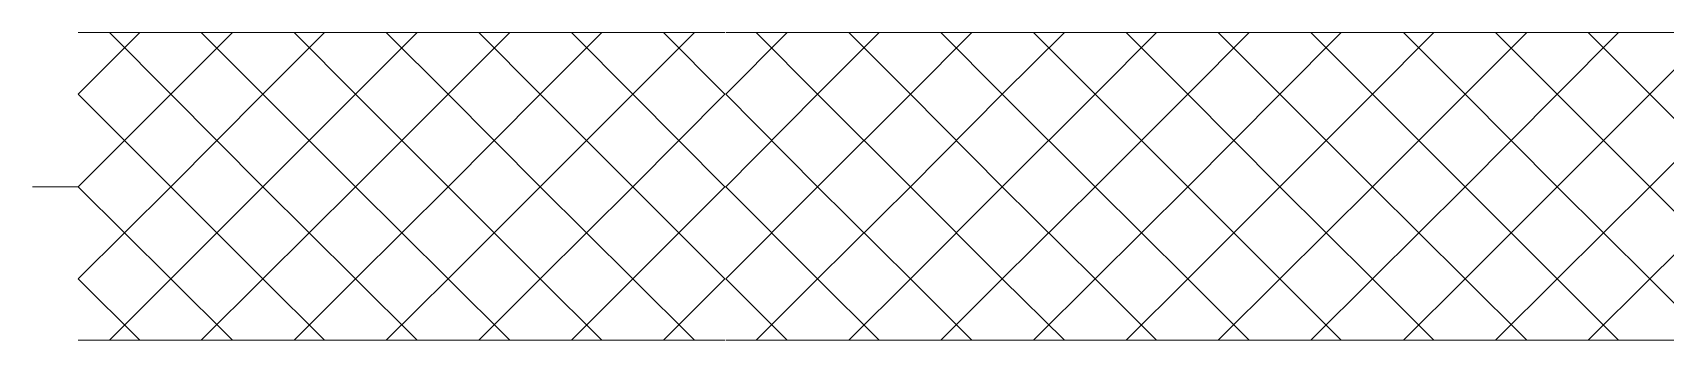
# Model space of a CAD drawing. Header units: inches. Extents: x 47316 to 59086, y 3141 to 11743.
# Drawn here: x 50299.46 to 50326.01, y 10100.04 to 10105.04 of the extents above; entities that cross this region are included whole.
import ezdxf

# ---------------------------------------------------------------- set-up
doc = ezdxf.new("R2010")
doc.units = ezdxf.units.IN
doc.header["$MEASUREMENT"] = 0

msp = doc.modelspace()

# ---------------------------------------------------------------- linework, layer by layer
at = {"color": 0, "lineweight": 15}
for p, q in [((50300.206, 10105.039), (50301.713, 10105.039)), ((50301.207, 10105.039), (50300.206, 10104.038)), ((50301.713, 10104.038), (50300.713, 10105.039)), ((50301.713, 10105.039), (50303.208, 10105.039)), ((50302.714, 10105.039), (50301.713, 10104.038)), ((50303.208, 10104.038), (50302.207, 10105.039)), ((50303.208, 10105.039), (50304.715, 10105.039)), ((50304.209, 10105.039), (50303.208, 10104.038)), ((50304.715, 10104.038), (50303.715, 10105.039)), ((50304.715, 10105.039), (50306.222, 10105.039)), ((50305.716, 10105.039), (50304.715, 10104.038)), ((50306.222, 10104.038), (50305.209, 10105.039)), ((50306.222, 10105.039), (50307.717, 10105.039)), ((50307.223, 10105.039), (50306.222, 10104.038)), ((50307.717, 10104.038), (50306.716, 10105.039)), ((50307.717, 10105.039), (50309.224, 10105.039)), ((50308.718, 10105.039), (50307.717, 10104.038)), ((50309.224, 10104.038), (50308.223, 10105.039)), ((50309.224, 10105.039), (50310.719, 10105.039)), ((50310.225, 10105.039), (50309.224, 10104.038)), ((50310.719, 10104.038), (50309.718, 10105.039)), ((50310.731, 10105.039), (50312.226, 10105.039)), ((50311.732, 10105.039), (50310.731, 10104.038)), ((50312.226, 10104.038), (50311.225, 10105.039)), ((50312.226, 10105.039), (50313.733, 10105.039)), ((50313.227, 10105.039), (50312.226, 10104.038)), ((50313.733, 10104.038), (50312.732, 10105.039)), ((50313.733, 10105.039), (50315.228, 10105.039)), ((50314.734, 10105.039), (50313.733, 10104.038)), ((50315.228, 10104.038), (50314.227, 10105.039)), ((50315.228, 10105.039), (50316.735, 10105.039)), ((50316.241, 10105.039), (50315.228, 10104.038)), ((50316.735, 10104.038), (50315.734, 10105.039)), ((50316.735, 10105.039), (50318.242, 10105.039)), ((50317.736, 10105.039), (50316.735, 10104.038)), ((50318.242, 10104.038), (50317.241, 10105.039)), ((50318.242, 10105.039), (50319.737, 10105.039)), ((50319.243, 10105.039), (50318.242, 10104.038)), ((50319.737, 10104.038), (50318.736, 10105.039)), ((50319.737, 10105.039), (50321.244, 10105.039)), ((50320.737, 10105.039), (50319.737, 10104.038)), ((50321.244, 10104.038), (50320.243, 10105.039)), ((50321.244, 10105.039), (50322.751, 10105.039)), ((50322.244, 10105.039), (50321.244, 10104.038)), ((50322.751, 10104.038), (50321.75, 10105.039)), ((50322.751, 10105.039), (50324.246, 10105.039)), ((50323.752, 10105.039), (50322.751, 10104.038)), ((50324.246, 10104.038), (50323.245, 10105.039)), ((50324.246, 10105.039), (50325.753, 10105.039)), ((50325.246, 10105.039), (50324.246, 10104.038)), ((50325.753, 10104.038), (50324.752, 10105.039)), ((50325.753, 10105.039), (50327.26, 10105.039)), ((50326.753, 10105.039), (50325.753, 10104.038)), ((50300.206, 10102.531), (50301.713, 10104.038)), ((50300.206, 10104.038), (50301.713, 10102.531)), ((50301.713, 10102.531), (50303.208, 10104.038)), ((50301.713, 10104.038), (50303.208, 10102.531)), ((50303.208, 10102.531), (50304.715, 10104.038)), ((50303.208, 10104.038), (50304.715, 10102.531)), ((50304.715, 10102.531), (50306.222, 10104.038)), ((50304.715, 10104.038), (50306.222, 10102.531)), ((50306.222, 10102.531), (50307.717, 10104.038)), ((50306.222, 10104.038), (50307.717, 10102.531)), ((50307.717, 10102.531), (50309.224, 10104.038)), ((50307.717, 10104.038), (50309.224, 10102.531)), ((50309.224, 10102.531), (50310.719, 10104.038)), ((50309.224, 10104.038), (50310.719, 10102.531)), ((50310.731, 10102.531), (50312.226, 10104.038)), ((50310.731, 10104.038), (50312.226, 10102.531)), ((50312.226, 10102.531), (50313.733, 10104.038)), ((50312.226, 10104.038), (50313.733, 10102.531)), ((50313.733, 10102.531), (50315.228, 10104.038)), ((50313.733, 10104.038), (50315.228, 10102.531)), ((50315.228, 10102.531), (50316.735, 10104.038)), ((50315.228, 10104.038), (50316.735, 10102.531)), ((50316.735, 10102.531), (50318.242, 10104.038)), ((50316.735, 10104.038), (50318.242, 10102.531)), ((50318.242, 10102.531), (50319.737, 10104.038)), ((50318.242, 10104.038), (50319.737, 10102.531)), ((50319.737, 10102.531), (50321.244, 10104.038)), ((50319.737, 10104.038), (50321.244, 10102.531)), ((50321.244, 10102.531), (50322.751, 10104.038)), ((50321.244, 10104.038), (50322.751, 10102.531)), ((50322.751, 10102.531), (50324.246, 10104.038)), ((50322.751, 10104.038), (50324.246, 10102.531)), ((50324.246, 10102.531), (50325.753, 10104.038)), ((50324.246, 10104.038), (50325.753, 10102.531)), ((50325.753, 10102.531), (50327.26, 10104.038)), ((50325.753, 10104.038), (50327.26, 10102.531)), ((50299.465, 10102.531), (50300.206, 10102.531)), ((50301.713, 10101.036), (50300.206, 10102.531)), ((50301.713, 10102.531), (50300.206, 10101.036)), ((50303.208, 10101.036), (50301.713, 10102.531)), ((50303.208, 10102.531), (50301.713, 10101.036)), ((50304.715, 10101.036), (50303.208, 10102.531)), ((50304.715, 10102.531), (50303.208, 10101.036)), ((50306.222, 10101.036), (50304.715, 10102.531)), ((50306.222, 10102.531), (50304.715, 10101.036)), ((50307.717, 10101.036), (50306.222, 10102.531)), ((50307.717, 10102.531), (50306.222, 10101.036)), ((50309.224, 10101.036), (50307.717, 10102.531)), ((50309.224, 10102.531), (50307.717, 10101.036)), ((50310.719, 10101.036), (50309.224, 10102.531)), ((50310.719, 10102.531), (50309.224, 10101.036)), ((50310.719, 10102.531), (50310.731, 10102.531)), ((50312.226, 10101.036), (50310.731, 10102.531)), ((50312.226, 10102.531), (50310.731, 10101.036)), ((50313.733, 10101.036), (50312.226, 10102.531)), ((50313.733, 10102.531), (50312.226, 10101.036)), ((50315.228, 10101.036), (50313.733, 10102.531)), ((50315.228, 10102.531), (50313.733, 10101.036)), ((50316.735, 10101.036), (50315.228, 10102.531)), ((50316.735, 10102.531), (50315.228, 10101.036)), ((50318.242, 10101.036), (50316.735, 10102.531)), ((50318.242, 10102.531), (50316.735, 10101.036)), ((50319.737, 10101.036), (50318.242, 10102.531)), ((50319.737, 10102.531), (50318.242, 10101.036)), ((50321.244, 10101.036), (50319.737, 10102.531)), ((50321.244, 10102.531), (50319.737, 10101.036)), ((50322.751, 10101.036), (50321.244, 10102.531)), ((50322.751, 10102.531), (50321.244, 10101.036)), ((50324.246, 10101.036), (50322.751, 10102.531)), ((50324.246, 10102.531), (50322.751, 10101.036)), ((50325.753, 10101.036), (50324.246, 10102.531)), ((50325.753, 10102.531), (50324.246, 10101.036)), ((50327.26, 10101.036), (50325.753, 10102.531)), ((50327.26, 10102.531), (50325.753, 10101.036)), ((50300.206, 10101.036), (50301.207, 10100.036)), ((50300.713, 10100.036), (50301.713, 10101.036)), ((50301.713, 10101.036), (50302.714, 10100.036)), ((50302.207, 10100.036), (50303.208, 10101.036)), ((50303.208, 10101.036), (50304.209, 10100.036)), ((50303.715, 10100.036), (50304.715, 10101.036)), ((50304.715, 10101.036), (50305.716, 10100.036)), ((50305.209, 10100.036), (50306.222, 10101.036)), ((50306.222, 10101.036), (50307.223, 10100.036)), ((50306.716, 10100.036), (50307.717, 10101.036)), ((50307.717, 10101.036), (50308.718, 10100.036)), ((50308.223, 10100.036), (50309.224, 10101.036)), ((50309.224, 10101.036), (50310.225, 10100.036)), ((50309.718, 10100.036), (50310.719, 10101.036)), ((50310.731, 10101.036), (50311.732, 10100.036)), ((50311.225, 10100.036), (50312.226, 10101.036)), ((50312.226, 10101.036), (50313.227, 10100.036)), ((50312.732, 10100.036), (50313.733, 10101.036)), ((50313.733, 10101.036), (50314.734, 10100.036)), ((50314.227, 10100.036), (50315.228, 10101.036)), ((50315.228, 10101.036), (50316.241, 10100.036)), ((50315.734, 10100.036), (50316.735, 10101.036)), ((50316.735, 10101.036), (50317.736, 10100.036)), ((50317.241, 10100.036), (50318.242, 10101.036)), ((50318.242, 10101.036), (50319.243, 10100.036)), ((50318.736, 10100.036), (50319.737, 10101.036)), ((50319.737, 10101.036), (50320.737, 10100.036)), ((50320.243, 10100.036), (50321.244, 10101.036)), ((50321.244, 10101.036), (50322.244, 10100.036)), ((50321.75, 10100.036), (50322.751, 10101.036)), ((50322.751, 10101.036), (50323.752, 10100.036)), ((50323.245, 10100.036), (50324.246, 10101.036)), ((50324.246, 10101.036), (50325.246, 10100.036)), ((50324.752, 10100.036), (50325.753, 10101.036)), ((50325.753, 10101.036), (50326.753, 10100.036)), ((50301.713, 10100.036), (50300.206, 10100.036)), ((50303.208, 10100.036), (50301.713, 10100.036)), ((50304.715, 10100.036), (50303.208, 10100.036)), ((50306.222, 10100.036), (50304.715, 10100.036)), ((50307.717, 10100.036), (50306.222, 10100.036)), ((50309.224, 10100.036), (50307.717, 10100.036)), ((50310.719, 10100.036), (50309.224, 10100.036)), ((50312.226, 10100.036), (50310.731, 10100.036)), ((50313.733, 10100.036), (50312.226, 10100.036)), ((50315.228, 10100.036), (50313.733, 10100.036)), ((50316.735, 10100.036), (50315.228, 10100.036)), ((50318.242, 10100.036), (50316.735, 10100.036)), ((50319.737, 10100.036), (50318.242, 10100.036)), ((50321.244, 10100.036), (50319.737, 10100.036)), ((50322.751, 10100.036), (50321.244, 10100.036)), ((50324.246, 10100.036), (50322.751, 10100.036)), ((50325.753, 10100.036), (50324.246, 10100.036)), ((50327.26, 10100.036), (50325.753, 10100.036))]:
    msp.add_line(p, q, dxfattribs=at)

doc.saveas('drawing.dxf')
